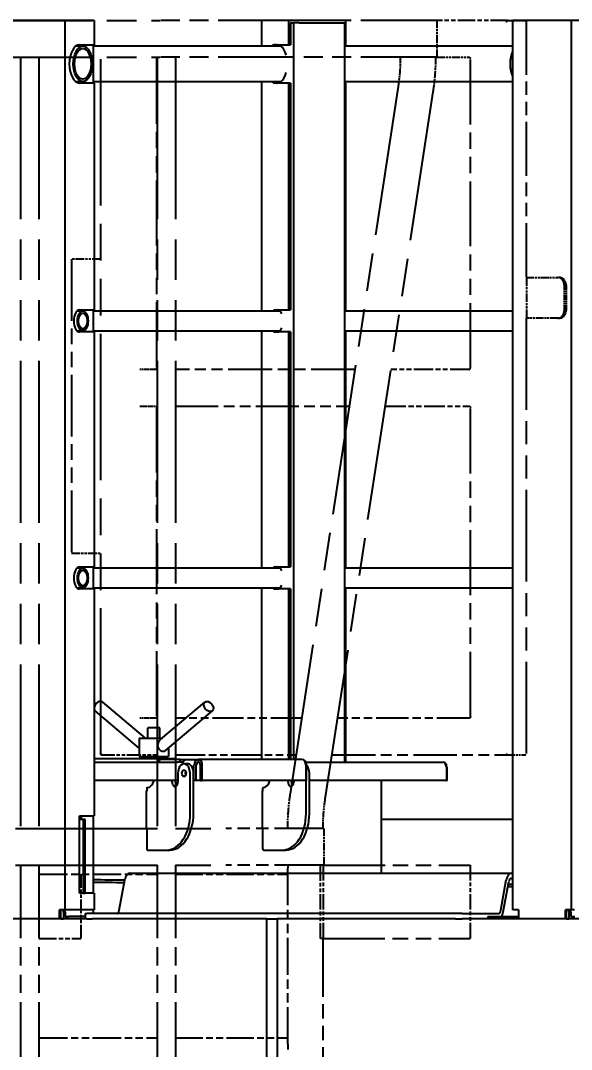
# Model space of a CAD drawing. Header units: millimetres. Extents: x 0 to 100323, y 0 to 59400.
# Drawn here: x 33194 to 33944, y 50923 to 52324 of the extents above; entities that cross this region are included whole.
import ezdxf

# ---------------------------------------------------------------- set-up
doc = ezdxf.new("R2010")
doc.units = ezdxf.units.MM
doc.header["$LTSCALE"] = 100
doc.linetypes.add('DOUBLE_DASH_CHAIN', pattern=[1.2403, 0.6614, -0.0827, 0.1654, -0.0827, 0.1654, -0.0827])
for name, color, linetype, lineweight in [('Dimension', 7, 'Continuous', 18), ('Reference', 7, 'DOUBLE_DASH_CHAIN', 25), ('Visible', 7, 'Continuous', 25)]:
    doc.layers.add(name, color=color, linetype=linetype, lineweight=lineweight)
doc.styles.add('Title', font='arial.ttf')
doc.dimstyles.new('Default - Method 2b', dxfattribs={"dimscale": 100, "dimtxt": 3, "dimasz": 2.5, "dimexe": 3, "dimexo": 0.5, "dimgap": 0.7, "dimtad": 0, "dimtoh": 1, "dimdec": 0, "dimrnd": 1e-08, "dimtxsty": 'Title', "dimcen": 0.09, "dimdle": 10, "dimclrd": 256, "dimclre": 256, "dimclrt": 7, "dimadec": 0, "dimazin": 2, "dimtfac": 0.833333, "dimtdec": 1, "dimtmove": 0, "dimatfit": 3, "dimfxl": 1, "dimtolj": 1, "dimlwd": -1, "dimlwe": -1, "dimarcsym": 0})

# ---------------------------------------------------------------- blocks, each defined once
blk = doc.blocks.new('*D43')
at = {"layer": 'Defpoints', "color": 0, "transparency": 16777216}
for p in [(45638.8, 52323.5), (47905.4, 52323.5), (29571.2, 44740.5)]:
    blk.add_point(p, dxfattribs=at)
at = {"layer": 'Dimension', "transparency": 16777216}
for p, q in [((45688.8, 52323.5), (48205.4, 52323.5)), ((47905.4, 52073.5), (47905.4, 49048.8)), ((47905.4, 44990.5), (47905.4, 48015.3)), ((29621.2, 44740.5), (48205.4, 44740.5))]:
    blk.add_line(p, q, dxfattribs=at)
for points in [[(47863.8, 52073.5), (47947.1, 52073.5), (47905.4, 52323.5)], [(47863.8, 44990.5), (47947.1, 44990.5), (47905.4, 44740.5)]]:
    blk.add_solid(points, dxfattribs=at)
at = {"layer": 'Dimension', "color": 7, "transparency": 16777216, "insert": (48058.7, 48085.3), "char_height": 300, "attachment_point": 7, "rotation": 90, "style": 'Title'}
blk.add_mtext('\\A1;7583', dxfattribs=at)

msp = doc.modelspace()

# ---------------------------------------------------------------- linework, layer by layer
at = {"layer": 'Reference', "ltscale": 2.453681}
for p, q in [((32824.5, 52323.5), (33384.2, 52323.5)), ((32824.5, 52273.5), (33384.2, 52273.5))]:
    msp.add_line(p, q, dxfattribs=at)
at = {"layer": 'Reference', "ltscale": 1.567272}
for p, q in [((33761, 52323.5), (33384.2, 52323.5)), ((33761, 52273.5), (33384.2, 52273.5))]:
    msp.add_line(p, q, dxfattribs=at)
at = {"layer": 'Reference', "ltscale": 0.158612}
for p, q in [((33761, 52323.5), (33761, 52273.5)), ((33883.1, 51973.5), (33925.8, 51973.5)), ((33925.8, 51918.5), (33883.1, 51918.5)), ((33607.1, 51223.5), (33607.1, 51173.5))]:
    msp.add_line(p, q, dxfattribs=at)
at = {"layer": 'Reference', "ltscale": 0.361202}
msp.add_line((33858.1, 52323.5), (33761, 52323.5), dxfattribs=at)
at = {"layer": 'Reference', "ltscale": 0.145915}
for p, q in [((33858.1, 52323.5), (33882.1, 52323.5)), ((33858.1, 51323.5), (33882.1, 51323.5))]:
    msp.add_line(p, q, dxfattribs=at)
at = {"layer": 'Reference', "ltscale": 1.10995}
msp.add_line((33882.4, 52323.2), (33882.4, 51973.5), dxfattribs=at)
at = {"layer": 'Reference', "ltscale": 3.33285}
for p, q in [((33194, 52273.5), (33194, 51223.5)), ((33219, 52273.5), (33219, 51223.5)), ((33380, 52273.5), (33380, 51223.5)), ((33405, 52273.5), (33405, 51223.5))]:
    msp.add_line(p, q, dxfattribs=at)
at = {"layer": 'Reference', "ltscale": 3.014493}
msp.add_line((33303.3, 51323.8), (33303.3, 52273.5), dxfattribs=at)
at = {"layer": 'Reference', "ltscale": 1.336254}
for p, q in [((33379.1, 52271.5), (33379.1, 51850.5)), ((33806.6, 51850.5), (33806.6, 52271.5)), ((33379.1, 51796.5), (33379.1, 51375.5)), ((33806.6, 51375.5), (33806.6, 51796.5))]:
    msp.add_line(p, q, dxfattribs=at)
at = {"layer": 'Reference', "ltscale": 0.164399}
msp.add_line((33761, 52273.5), (33805.2, 52273.5), dxfattribs=at)
at = {"layer": 'Reference', "ltscale": 3.104414}
for p, q in [((33561.5, 51270.6), (33708.6, 52233.7)), ((33609, 51263.3), (33756, 52226.5))]:
    msp.add_line(p, q, dxfattribs=at)
at = {"layer": 'Reference', "ltscale": 0.181125}
for p, q in [((33303.3, 51998.5), (33263.3, 51998.5)), ((33263.3, 51598.5), (33303.3, 51598.5))]:
    msp.add_line(p, q, dxfattribs=at)
at = {"layer": 'Reference', "ltscale": 1.269595}
for p, q in [((33263.3, 51998.5), (33263.3, 51598.5)), ((33606.2, 51073.5), (33806.2, 51073.5))]:
    msp.add_line(p, q, dxfattribs=at)
at = {"layer": 'Reference', "ltscale": 0.006248}
for p, q in [((33882.1, 51973.5), (33883.1, 51973.5)), ((33883.1, 51918.5), (33882.1, 51918.5))]:
    msp.add_line(p, q, dxfattribs=at)
at = {"layer": 'Reference', "ltscale": 0.174483}
msp.add_line((33883.1, 51973.5), (33883.1, 51918.5), dxfattribs=at)
at = {"layer": 'Reference', "ltscale": 0.015771}
for p, q in [((33928.4, 51973.5), (33925.8, 51973.5)), ((33925.8, 51918.5), (33928.4, 51918.5))]:
    msp.add_line(p, q, dxfattribs=at)
at = {"layer": 'Reference', "ltscale": 0.110998}
for p, q in [((33934.3, 51963.5), (33934.3, 51928.5)), ((33936.9, 51963.5), (33936.9, 51928.5))]:
    msp.add_line(p, q, dxfattribs=at)
at = {"layer": 'Reference', "ltscale": 1.887639}
msp.add_line((33882.4, 51918.5), (33882.4, 51323.8), dxfattribs=at)
at = {"layer": 'Reference', "ltscale": 0.087299}
for p, q in [((33380, 51848.5), (33356.5, 51848.5)), ((33356.5, 51798.5), (33380, 51798.5)), ((33380, 51373.5), (33356.5, 51373.5))]:
    msp.add_line(p, q, dxfattribs=at)
at = {"layer": 'Reference', "ltscale": 0.910736}
msp.add_line((33649.8, 51848.5), (33405, 51848.5), dxfattribs=at)
at = {"layer": 'Reference', "ltscale": 0.397594}
msp.add_line((33805.2, 51848.5), (33698.3, 51848.5), dxfattribs=at)
at = {"layer": 'Reference', "ltscale": 0.882324}
msp.add_line((33405, 51798.5), (33642.1, 51798.5), dxfattribs=at)
at = {"layer": 'Reference', "ltscale": 0.426006}
msp.add_line((33690.7, 51798.5), (33805.2, 51798.5), dxfattribs=at)
at = {"layer": 'Reference', "ltscale": 0.640819}
msp.add_line((33577.2, 51373.5), (33405, 51373.5), dxfattribs=at)
at = {"layer": 'Reference', "ltscale": 0.667511}
msp.add_line((33805.2, 51373.5), (33625.8, 51373.5), dxfattribs=at)
at = {"layer": 'Reference', "ltscale": 0.284101}
msp.add_line((33303.6, 51323.5), (33380, 51323.5), dxfattribs=at)
at = {"layer": 'Reference', "ltscale": 0.612406}
msp.add_line((33405, 51323.5), (33569.6, 51323.5), dxfattribs=at)
at = {"layer": 'Reference', "ltscale": 0.892726}
msp.add_line((33618.2, 51323.5), (33858.1, 51323.5), dxfattribs=at)
at = {"layer": 'Reference', "ltscale": 2.925437}
for p, q in [((32824.4, 51223.5), (33473.4, 51223.5)), ((32824.4, 51173.5), (33473.4, 51173.5))]:
    msp.add_line(p, q, dxfattribs=at)
at = {"layer": 'Reference', "ltscale": 1.015527}
for p, q in [((33607.1, 51223.5), (33473.4, 51223.5)), ((33607.1, 51173.5), (33473.4, 51173.5))]:
    msp.add_line(p, q, dxfattribs=at)
at = {"layer": 'Reference', "ltscale": 1.503695}
for p, q in [((33194, 51173.5), (33194, 50699.8)), ((33219, 51173.5), (33219, 50699.8)), ((33380, 51173.5), (33380, 50699.8)), ((33405, 51173.5), (33405, 50699.8))]:
    msp.add_line(p, q, dxfattribs=at)
at = {"layer": 'Reference', "ltscale": 0.763304}
msp.add_line((33557.9, 50929.5), (33557.9, 51170), dxfattribs=at)
at = {"layer": 'Reference', "ltscale": 0.317324}
for p, q in [((33602.7, 51073.5), (33602.7, 51173.5)), ((33606.2, 51173.5), (33606.2, 51073.5)), ((33806.2, 51173.5), (33806.2, 51073.5))]:
    msp.add_line(p, q, dxfattribs=at)
at = {"layer": 'Reference', "ltscale": 1.263979}
msp.add_line((33607.1, 51173.5), (33806.2, 51173.5), dxfattribs=at)
at = {"layer": 'Reference', "ltscale": 0.589819}
for p, q in [((33219, 51161), (33380, 51161)), ((33219, 50938.5), (33380, 50938.5))]:
    msp.add_line(p, q, dxfattribs=at)
at = {"layer": 'Reference', "ltscale": 0.277646}
msp.add_line((33276.2, 51161), (33276.2, 51073.5), dxfattribs=at)
at = {"layer": 'Reference', "ltscale": 0.560489}
for p, q in [((33405, 51161), (33557.9, 51161)), ((33405, 50938.5), (33557.9, 50938.5))]:
    msp.add_line(p, q, dxfattribs=at)
at = {"layer": 'Reference', "ltscale": 0.362611}
msp.add_line((33219, 51073.5), (33276.2, 51073.5), dxfattribs=at)
at = {"layer": 'Reference', "ltscale": 0.012597}
msp.add_line((33606.2, 51073.5), (33602.7, 51073.5), dxfattribs=at)
at = {"layer": 'Reference', "ltscale": 1.186272}
msp.add_line((33605.9, 50699.8), (33605.9, 51073.5), dxfattribs=at)
at = {"layer": 'Reference', "ltscale": 0.012026}
for centre, major_axis, start_param, end_param in [((33856.4, 52321.5), (-1.93, -1.93), 3.416132, 4.986928), ((33305.3, 51325.5), (1.93, 1.93), 1.845336, 3.416132), ((33856.4, 51325.5), (-1.93, 1.93), 1.296257, 2.867053)]:
    msp.add_ellipse(centre, major_axis=major_axis, ratio=0.281652, start_param=start_param, end_param=end_param, dxfattribs=at)
at = {"layer": 'Reference', "ltscale": 0.003544}
for centre, major_axis in [((33880.4, 52321.5), (1.93, 1.93)), ((33880.4, 51325.5), (1.93, -1.93))]:
    msp.add_ellipse(centre, major_axis=major_axis, ratio=0.281652, start_param=6.008646, end_param=6.557725, dxfattribs=at)
at = {"layer": 'Reference', "ltscale": 0.049761}
for centre, major_axis, start_param, end_param in [((33925.8, 51963.5), (0, 10), 4.712389, 6.283185), ((33928.4, 51963.5), (0, 10), 4.712389, 6.283185), ((33925.8, 51928.5), (0, -10), 0, 1.570796), ((33928.4, 51928.5), (0, -10), 0, 1.570796)]:
    msp.add_ellipse(centre, major_axis=major_axis, ratio=0.853006, start_param=start_param, end_param=end_param, dxfattribs=at)
at = {"layer": 'Reference', "ltscale": 0.007904}
for points, knots in [([(33380, 52273.4), (33379.9, 52273.3), (33379.9, 52273.3), (33379.7, 52273.1), (33379.6, 52273), (33379.4, 52272.7), (33379.3, 52272.5), (33379.2, 52272.2), (33379.1, 52272), (33379.1, 52271.7), (33379.1, 52271.6), (33379.1, 52271.5)], [0.469222, 0.469222, 0.469222, 0.469222, 0.628319, 0.628319, 0.93852, 0.93852, 1.20892, 1.20892, 1.468501, 1.468501, 1.570796, 1.570796, 1.570796, 1.570796]), ([(33379.1, 51850.5), (33379.1, 51850.3), (33379.1, 51850.1), (33379.2, 51849.8), (33379.3, 51849.6), (33379.4, 51849.3), (33379.5, 51849.1), (33379.7, 51848.9), (33379.8, 51848.8), (33380, 51848.7), (33380, 51848.7), (33380, 51848.7)], [1.570796, 1.570796, 1.570796, 1.570796, 1.827349, 1.827349, 2.085256, 2.085256, 2.34939, 2.34939, 2.633031, 2.633031, 2.672371, 2.672371, 2.672371, 2.672371]), ([(33380, 51798.4), (33379.9, 51798.3), (33379.9, 51798.3), (33379.7, 51798.1), (33379.6, 51798), (33379.4, 51797.7), (33379.3, 51797.5), (33379.2, 51797.2), (33379.1, 51797), (33379.1, 51796.7), (33379.1, 51796.6), (33379.1, 51796.5)], [0.469222, 0.469222, 0.469222, 0.469222, 0.628319, 0.628319, 0.93852, 0.93852, 1.20892, 1.20892, 1.468501, 1.468501, 1.570796, 1.570796, 1.570796, 1.570796]), ([(33379.1, 51375.5), (33379.1, 51375.3), (33379.1, 51375.1), (33379.2, 51374.8), (33379.3, 51374.6), (33379.4, 51374.3), (33379.5, 51374.1), (33379.7, 51373.9), (33379.8, 51373.8), (33380, 51373.7), (33380, 51373.7), (33380, 51373.7)], [1.570796, 1.570796, 1.570796, 1.570796, 1.827349, 1.827349, 2.085256, 2.085256, 2.34939, 2.34939, 2.633031, 2.633031, 2.672371, 2.672371, 2.672371, 2.672371])]:
    msp.add_open_spline(points, degree=3, knots=knots, dxfattribs=at)
at = {"layer": 'Reference', "ltscale": 0.126874}
for points, knots in [([(33708.6, 52233.7), (33709, 52236.4), (33709.3, 52239), (33710, 52244.3), (33710.3, 52246.9), (33710.8, 52252.2), (33711, 52254.9), (33711.3, 52260.2), (33711.4, 52262.9), (33711.6, 52268.2), (33711.6, 52270.9), (33711.6, 52273.5)], [6.1086524, 6.1086524, 6.1086524, 6.1086524, 6.143559, 6.143559, 6.1784656, 6.1784656, 6.2133721, 6.2133721, 6.2482787, 6.2482787, 6.2831853, 6.2831853, 6.2831853, 6.2831853]), ([(33605.9, 51223.5), (33605.9, 51226.2), (33606, 51228.9), (33606.1, 51234.2), (33606.3, 51236.9), (33606.6, 51242.2), (33606.8, 51244.8), (33607.3, 51250.1), (33607.6, 51252.8), (33608.2, 51258.1), (33608.6, 51260.7), (33609, 51263.3)], [3.1415927, 3.1415927, 3.1415927, 3.1415927, 3.1764992, 3.1764992, 3.2114058, 3.2114058, 3.2463124, 3.2463124, 3.281219, 3.281219, 3.3161256, 3.3161256, 3.3161256, 3.3161256])]:
    msp.add_open_spline(points, degree=3, knots=knots, dxfattribs=at)
at = {"layer": 'Reference', "ltscale": 0.149933}
for points, knots in [([(33756, 52226.5), (33756.5, 52229.6), (33756.9, 52232.7), (33757.7, 52239), (33758, 52242.1), (33758.6, 52248.4), (33758.8, 52251.5), (33759.2, 52257.8), (33759.4, 52260.9), (33759.6, 52267.2), (33759.6, 52270.4), (33759.6, 52273.5)], [6.1086524, 6.1086524, 6.1086524, 6.1086524, 6.143559, 6.143559, 6.1784656, 6.1784656, 6.2133721, 6.2133721, 6.2482787, 6.2482787, 6.2831853, 6.2831853, 6.2831853, 6.2831853]), ([(33557.9, 51223.5), (33557.9, 51226.7), (33558, 51229.8), (33558.2, 51236.1), (33558.3, 51239.3), (33558.7, 51245.6), (33558.9, 51248.7), (33559.5, 51255), (33559.8, 51258.1), (33560.6, 51264.3), (33561, 51267.5), (33561.5, 51270.6)], [3.1415927, 3.1415927, 3.1415927, 3.1415927, 3.1764992, 3.1764992, 3.2114058, 3.2114058, 3.2463124, 3.2463124, 3.281219, 3.281219, 3.3161256, 3.3161256, 3.3161256, 3.3161256])]:
    msp.add_open_spline(points, degree=3, knots=knots, dxfattribs=at)
at = {"layer": 'Reference', "ltscale": 0.011375}
for points, knots in [([(33805.2, 52273.5), (33805.3, 52273.5), (33805.4, 52273.5), (33805.7, 52273.4), (33805.8, 52273.3), (33806, 52273.1), (33806.1, 52273), (33806.3, 52272.7), (33806.4, 52272.5), (33806.5, 52272.2), (33806.6, 52272), (33806.6, 52271.7), (33806.6, 52271.6), (33806.6, 52271.5)], [0, 0, 0, 0, 0.314159, 0.314159, 0.628319, 0.628319, 0.93852, 0.93852, 1.20892, 1.20892, 1.468501, 1.468501, 1.570796, 1.570796, 1.570796, 1.570796]), ([(33805.2, 51848.5), (33805.3, 51848.5), (33805.4, 51848.5), (33805.7, 51848.6), (33805.8, 51848.7), (33806, 51848.9), (33806.1, 51849.1), (33806.3, 51849.4), (33806.4, 51849.5), (33806.5, 51849.9), (33806.6, 51850.1), (33806.6, 51850.4), (33806.6, 51850.5), (33806.6, 51850.5)], [3.141593, 3.141593, 3.141593, 3.141593, 3.455752, 3.455752, 3.769911, 3.769911, 4.080113, 4.080113, 4.350512, 4.350512, 4.610094, 4.610094, 4.712389, 4.712389, 4.712389, 4.712389]), ([(33805.2, 51798.5), (33805.3, 51798.5), (33805.4, 51798.5), (33805.7, 51798.4), (33805.8, 51798.3), (33806, 51798.1), (33806.1, 51798), (33806.3, 51797.7), (33806.4, 51797.5), (33806.5, 51797.2), (33806.6, 51797), (33806.6, 51796.7), (33806.6, 51796.6), (33806.6, 51796.5)], [0, 0, 0, 0, 0.314159, 0.314159, 0.628319, 0.628319, 0.93852, 0.93852, 1.20892, 1.20892, 1.468501, 1.468501, 1.570796, 1.570796, 1.570796, 1.570796]), ([(33806.6, 51375.5), (33806.6, 51375.3), (33806.6, 51375.1), (33806.5, 51374.8), (33806.4, 51374.6), (33806.3, 51374.3), (33806.2, 51374.1), (33806, 51373.9), (33805.9, 51373.8), (33805.6, 51373.6), (33805.5, 51373.6), (33805.3, 51373.5), (33805.3, 51373.5), (33805.2, 51373.5)], [1.570796, 1.570796, 1.570796, 1.570796, 1.827349, 1.827349, 2.085256, 2.085256, 2.34939, 2.34939, 2.633031, 2.633031, 2.94719, 2.94719, 3.141593, 3.141593, 3.141593, 3.141593])]:
    msp.add_open_spline(points, degree=3, knots=knots, dxfattribs=at)
at = {"layer": 'Reference', "ltscale": 0.011212}
msp.add_open_spline([(33557.9, 51173.5), (33557.9, 51172.7), (33557.9, 51171.9), (33557.9, 51170.7), (33557.9, 51170.4), (33557.9, 51170)], degree=3, knots=[3.8515697, 3.8515697, 3.8515697, 3.8515697, 4.0926893, 4.0926893, 4.197898, 4.197898, 4.197898, 4.197898], dxfattribs=at)
at = {"layer": 'Reference', "ltscale": 0.022524}
msp.add_open_spline([(33557.9, 50929.5), (33557.9, 50929.2), (33557.9, 50928.8), (33557.9, 50927.7), (33557.9, 50926.8), (33557.9, 50925.2), (33557.9, 50924.4), (33557.9, 50923.2), (33557.9, 50922.9), (33557.9, 50922.5)], degree=3, knots=[3.5052413, 3.5052413, 3.5052413, 3.5052413, 3.61045, 3.61045, 3.8515697, 3.8515697, 4.0926893, 4.0926893, 4.197898, 4.197898, 4.197898, 4.197898], dxfattribs=at)
at = {"layer": 'Visible'}
for p, q in [((33254.8, 52323.5), (33179.1, 52323.5)), ((33294.3, 52323.5), (33254.8, 52323.5)), ((33254.8, 51112.5), (33254.8, 52323.5)), ((33294.3, 52323.5), (33294.3, 52290.5)), ((33559, 52323.5), (33522.6, 52323.5)), ((33522.6, 52288.7), (33522.6, 52323.5)), ((33637, 52323.5), (33559, 52323.5)), ((33559, 52323.5), (33559, 52290.5)), ((33561.6, 52320.5), (33561.6, 52290.5)), ((33563.4, 52320.5), (33561.6, 52320.5)), ((33563.4, 52320.5), (33565.8, 52320.5)), ((33565.8, 52320.5), (33565.8, 51317.5)), ((33573.6, 52320.5), (33565.8, 52320.5)), ((33573.6, 52320.5), (33627.4, 52320.5)), ((33627.4, 52320.5), (33635.2, 52320.5)), ((33635.2, 52320.5), (33635.2, 51313.5)), ((33637, 52290.5), (33637, 52323.5)), ((33944.2, 52323.5), (33864.2, 52323.5)), ((33864.2, 51112.5), (33864.2, 52323.5)), ((33977.6, 52323.5), (33944.2, 52323.5)), ((33944.2, 51112.5), (33944.2, 52323.5)), ((33278.8, 52288.7), (33269.3, 52288.7)), ((33272.2, 52288.7), (33271.2, 52289.8)), ((33273.1, 52290.4), (33274.8, 52288.7)), ((33274.5, 52290.5), (33294.3, 52290.5)), ((33292.8, 52290.5), (33292.8, 52238.5)), ((33549.2, 52288.7), (33292.8, 52288.7)), ((33540.8, 52290.5), (33559, 52290.5)), ((33547.6, 52290.5), (33550.6, 52287)), ((33559, 52290.5), (33561.6, 52290.5)), ((33635.2, 52290.5), (33637, 52290.5)), ((33864.2, 52288.7), (33635.2, 52288.7)), ((33269.3, 52240.4), (33278.8, 52240.4)), ((33294.3, 52238.5), (33274.5, 52238.5)), ((33292.8, 52240.4), (33548.9, 52240.4)), ((33294.3, 52238.5), (33294.3, 51929.5)), ((33522.6, 51928), (33522.6, 52240.4)), ((33559, 52238.5), (33540.8, 52238.5)), ((33559, 52238.5), (33559, 51929.5)), ((33561.6, 52238.5), (33559, 52238.5)), ((33561.6, 52238.5), (33561.6, 51929.5)), ((33635.2, 52240.4), (33864.2, 52240.4)), ((33637, 52238.5), (33635.2, 52238.5)), ((33637, 51929.5), (33637, 52238.5)), ((33278.8, 51928), (33270.9, 51928)), ((33272.1, 51928.8), (33272.9, 51928)), ((33274.5, 51929.5), (33294.3, 51929.5)), ((33292.8, 51929.5), (33292.8, 51899.5)), ((33547.5, 51928), (33292.8, 51928)), ((33540.8, 51929.5), (33559, 51929.5)), ((33546.1, 51929.5), (33547.9, 51927.5)), ((33559, 51929.5), (33561.6, 51929.5)), ((33635.2, 51929.5), (33637, 51929.5)), ((33864.2, 51928), (33635.2, 51928)), ((33270.9, 51901.1), (33278.8, 51901.1)), ((33294.3, 51899.5), (33274.5, 51899.5)), ((33292.8, 51901.1), (33547.4, 51901.1)), ((33294.3, 51899.5), (33294.3, 51579.5)), ((33522.6, 51578), (33522.6, 51901.1)), ((33559, 51899.5), (33540.8, 51899.5)), ((33559, 51899.5), (33559, 51579.5)), ((33561.6, 51899.5), (33559, 51899.5)), ((33561.6, 51899.5), (33561.6, 51579.5)), ((33635.2, 51901.1), (33864.2, 51901.1)), ((33637, 51899.5), (33635.2, 51899.5)), ((33637, 51579.5), (33637, 51899.5)), ((33278.8, 51578), (33270.9, 51578)), ((33272.1, 51578.8), (33272.9, 51578)), ((33274.5, 51579.5), (33294.3, 51579.5)), ((33292.8, 51579.5), (33292.8, 51549.5)), ((33547.5, 51578), (33292.8, 51578)), ((33540.8, 51579.5), (33559, 51579.5)), ((33546.1, 51579.5), (33547.9, 51577.5)), ((33559, 51579.5), (33561.6, 51579.5)), ((33635.2, 51579.5), (33637, 51579.5)), ((33864.2, 51578), (33635.2, 51578)), ((33270.9, 51551.1), (33278.8, 51551.1)), ((33294.3, 51549.5), (33274.5, 51549.5)), ((33292.8, 51551.1), (33547.4, 51551.1)), ((33294.3, 51549.5), (33294.3, 51240.5)), ((33522.6, 51317.5), (33522.6, 51551.1)), ((33559, 51549.5), (33540.8, 51549.5)), ((33559, 51549.5), (33559, 51317.5)), ((33561.6, 51549.5), (33559, 51549.5)), ((33561.6, 51549.5), (33561.6, 51317.5)), ((33635.2, 51551.1), (33864.2, 51551.1)), ((33637, 51549.5), (33635.2, 51549.5)), ((33637, 51313.5), (33637, 51549.5)), ((33364.1, 51346.5), (33305.9, 51395.6)), ((33385, 51345), (33445, 51395.6)), ((33355.5, 51332.9), (33295.6, 51383.4)), ((33391.1, 51329.2), (33455.3, 51383.4)), ((33383.5, 51360.5), (33367.5, 51360.5)), ((33367.5, 51346.5), (33367.5, 51360.5)), ((33383.5, 51346.5), (33383.5, 51360.5)), ((33355.5, 51346.5), (33386.8, 51346.5)), ((33355.5, 51346.5), (33355.5, 51321.5)), ((33395.5, 51332.9), (33395.5, 51321.5)), ((33355.5, 51321.5), (33395.5, 51321.5)), ((33360.5, 51318.5), (33360.5, 51321.5)), ((33390.5, 51318.5), (33390.5, 51321.5)), ((33294.3, 51318.5), (33403.8, 51318.5)), ((33294.3, 51313.5), (33407.7, 51313.5)), ((33382.9, 51317.5), (33385.2, 51317.5)), ((33382.9, 51313.5), (33382.9, 51317.5)), ((33411.6, 51317.5), (33385.2, 51317.5)), ((33405.6, 51318.5), (33403.8, 51318.5)), ((33405.6, 51317.5), (33405.6, 51318.5)), ((33411.6, 51313.5), (33407.7, 51313.5)), ((33411.6, 51317.5), (33419.2, 51317.5)), ((33411.6, 51313.5), (33411.6, 51317.5)), ((33415, 51313.5), (33411.6, 51313.5)), ((33421.2, 51311.5), (33416.6, 51311.5)), ((33419.2, 51317.4), (33419.2, 51317.5)), ((33419.2, 51317.5), (33420.3, 51317.5)), ((33420.3, 51317.5), (33436.4, 51317.5)), ((33430.2, 51288.5), (33430.2, 51309.5)), ((33433.3, 51288.5), (33433.3, 51309.5)), ((33577.3, 51317.5), (33436.4, 51317.5)), ((33436.4, 51317.5), (33436.4, 51313.5)), ((33438.9, 51288.5), (33438.9, 51309.5)), ((33441.5, 51288.5), (33441.5, 51309.5)), ((33582.5, 51309.5), (33582.5, 51288.5)), ((33582.6, 51313.5), (33769.7, 51313.5)), ((33583.4, 51288.5), (33583.4, 51309.5)), ((33773.5, 51307.5), (33774.2, 51307.5)), ((33774.2, 51307.5), (33774.2, 51288.5)), ((33774.2, 51307.5), (33774.8, 51307.5)), ((33774.8, 51288.5), (33774.8, 51307.5)), ((33408.3, 51298.5), (33408.3, 51286.5)), ((33425, 51244), (33425, 51298.5)), ((33429.6, 51244), (33429.6, 51298.5)), ((33587.4, 51244), (33587.4, 51298.5)), ((33408.3, 51288.5), (33294.3, 51288.5)), ((33365.9, 51278.1), (33365.9, 51274)), ((33400.6, 51286.5), (33400.6, 51288.5)), ((33405.2, 51286.5), (33405.2, 51288.5)), ((33429.6, 51288.5), (33430.2, 51288.5)), ((33433.3, 51288.5), (33430.2, 51288.5)), ((33438.9, 51288.5), (33433.3, 51288.5)), ((33438.9, 51288.5), (33441.5, 51288.5)), ((33582.5, 51288.5), (33441.5, 51288.5)), ((33523.7, 51278.1), (33523.7, 51274)), ((33558.4, 51286.5), (33558.4, 51288.5)), ((33563, 51286.5), (33563, 51288.5)), ((33566.1, 51288.5), (33566.1, 51286.5)), ((33582.5, 51288.5), (33583.4, 51288.5)), ((33582.8, 51244), (33582.8, 51288.5)), ((33774.2, 51288.5), (33587.4, 51288.5)), ((33684.9, 51288.5), (33684.9, 51162.5)), ((33774.2, 51288.5), (33774.8, 51288.5)), ((33365.7, 51223.5), (33365.7, 51274.5)), ((33365.7, 51274.5), (33365.9, 51274.5)), ((33365.9, 51274), (33365.7, 51274)), ((33523.5, 51223.5), (33523.5, 51274.5)), ((33523.5, 51274.5), (33523.7, 51274.5)), ((33523.7, 51274), (33523.5, 51274)), ((33274.3, 51135.5), (33274.3, 51240.5)), ((33274.3, 51240.5), (33294.3, 51240.5)), ((33279.1, 51235.5), (33274.3, 51235.5)), ((33276.6, 51240.5), (33276.6, 51235.5)), ((33279.1, 51235.5), (33279.1, 51135.5)), ((33281.8, 51235.5), (33279.1, 51235.5)), ((33281.8, 51135.5), (33281.8, 51235.5)), ((33292.8, 51240.5), (33292.8, 51135.5)), ((33864.2, 51235.5), (33684.9, 51235.5)), ((33365.7, 51224), (33365.9, 51224)), ((33365.9, 51223.5), (33365.7, 51223.5)), ((33365.9, 51224), (33365.9, 51196)), ((33523.5, 51224), (33523.7, 51224)), ((33523.7, 51223.5), (33523.5, 51223.5)), ((33523.7, 51224), (33523.7, 51196)), ((33367.1, 51194), (33392.9, 51194)), ((33392.9, 51194), (33397.4, 51194)), ((33524.9, 51194), (33550.7, 51194)), ((33550.7, 51194), (33555.3, 51194)), ((33328.4, 51112.1), (33335.9, 51153.3)), ((33342.5, 51162.5), (33862.1, 51162.5)), ((33848, 51112.1), (33855.5, 51153.3)), ((33851.3, 51109.7), (33858.8, 51150.9)), ((33862.1, 51162.5), (33864.2, 51162.5)), ((33862.1, 51155.5), (33864.2, 51155.5)), ((33274.9, 51135.5), (33274.3, 51135.5)), ((33279.1, 51135.5), (33274.9, 51135.5)), ((33279.1, 51135.5), (33281.8, 51135.5)), ((33294.3, 51135.5), (33281.8, 51135.5)), ((33294.3, 51135.5), (33294.3, 51112.5)), ((33254.8, 51112.5), (33247.2, 51112.5)), ((33247.2, 51100.5), (33247.2, 51112.5)), ((33248.8, 51100.5), (33248.8, 51112.5)), ((33252.4, 51109.5), (33252.4, 51112.5)), ((33252.4, 51109.5), (33252.4, 51100.5)), ((33259.6, 51112.5), (33254.8, 51112.5)), ((33254.9, 51109.5), (33254.9, 51112.5)), ((33254.9, 51109.5), (33254.9, 51103.5)), ((33294.3, 51112.5), (33259.6, 51112.5)), ((33292.8, 51112.5), (33292.8, 51107.5)), ((33872.2, 51112.5), (33864.2, 51112.5)), ((33872.2, 51112.5), (33872.2, 51100.5)), ((33944.2, 51112.5), (33936.2, 51112.5)), ((33936.2, 51100.5), (33936.2, 51112.5)), ((33937.6, 51100.5), (33937.6, 51112.5)), ((33940.8, 51109.5), (33940.8, 51112.5)), ((33940.8, 51109.5), (33940.8, 51100.5)), ((33943.4, 51109.5), (33943.4, 51112.5)), ((33943.4, 51109.5), (33943.4, 51103.5)), ((33948.3, 51112.5), (33944.2, 51112.5)), ((33282.9, 51100.5), (33137.3, 51100.5)), ((33248.8, 51100.5), (33252.4, 51100.5)), ((33254.9, 51103.5), (33259.9, 51103.5)), ((33281.8, 51103.5), (33259.9, 51103.5)), ((33281.8, 51107.5), (33284.3, 51107.5)), ((33281.8, 51107.5), (33281.8, 51100.5)), ((33284.3, 51100.5), (33282.9, 51100.5)), ((33795.3, 51107.5), (33284.3, 51107.5)), ((33284.3, 51100.5), (33291.7, 51100.5)), ((33529.5, 51100.5), (33291.7, 51100.5)), ((33529.5, 50800.5), (33529.5, 51100.5)), ((33529.5, 51100.5), (33532, 51100.5)), ((33532, 51100.5), (33543.4, 51100.5)), ((33543.4, 51100.5), (33543.4, 50800.5)), ((33786.3, 51100.5), (33543.4, 51100.5)), ((33786.3, 51100.5), (33795.3, 51100.5)), ((33795.3, 51107.5), (33802.1, 51107.5)), ((33797.3, 51100.5), (33795.3, 51100.5)), ((36188.3, 51100.5), (33797.3, 51100.5)), ((33802.1, 51107.5), (33844.7, 51107.5)), ((33830.5, 51103.5), (33866.9, 51103.5)), ((33830.5, 51103.5), (33830.5, 51100.5)), ((33866.9, 51103.5), (33872.2, 51103.5)), ((33937.6, 51100.5), (33940.8, 51100.5)), ((33943.4, 51103.5), (33948.8, 51103.5))]:
    msp.add_line(p, q, dxfattribs=at)
for centre, major_axis, ratio, start_param, end_param in [((33274.5, 52264.5), (0, -26), 0.541764, 3.141593, 6.283185), ((33540.8, 52264.5), (0, 26), 0.499278, 0, 0.37951), ((33543.4, 52264.5), (0, 26), 0.499278, 0, 0.37951), ((33544.1, 52264.5), (0, -26), 0.499278, 2.043691, 2.617994), ((33872, 52264.5), (0, 24.2), 0.463086, 0.780994, 2.360598), ((33544.1, 52264.5), (0, -26), 0.499278, 5.903675, 7.381087), ((33266.7, 52264.5), (0, -26), 0.541764, 0.280826, 0.37951), ((33269.2, 52264.5), (0, -26), 0.541764, 0.18876, 0.37951), ((33540.8, 52264.5), (0, -26), 0.499278, 5.903675, 6.283185), ((33543.4, 52264.5), (0, -26), 0.499278, 5.903675, 6.283185), ((33546.7, 52264.5), (0, -26), 0.499278, 5.903675, 6.182899), ((33274.5, 51914.5), (0, -15), 0.541764, 3.141593, 6.283185), ((33540.8, 51914.5), (0, 15), 0.499278, 0, 0.458615), ((33543.4, 51914.5), (0, 15), 0.499278, 0, 0.458615), ((33544.1, 51914.5), (0, -15), 0.499278, 2.262432, 2.617994), ((33269.2, 51914.5), (0, -15), 0.541764, 0.331271, 0.458615), ((33540.8, 51914.5), (0, -15), 0.499278, 5.824571, 6.283185), ((33543.4, 51914.5), (0, -15), 0.499278, 5.824571, 6.283185), ((33544.1, 51914.5), (0, -15), 0.499278, 5.824571, 7.162346), ((33546.7, 51914.5), (0, -15), 0.499278, 5.824571, 6.108763), ((33274.5, 51564.5), (0, -15), 0.541764, 3.141593, 6.283185), ((33540.8, 51564.5), (0, 15), 0.499278, 0, 0.458615), ((33543.4, 51564.5), (0, 15), 0.499278, 0, 0.458615), ((33544.1, 51564.5), (0, -15), 0.499278, 2.262432, 2.617994), ((33269.2, 51564.5), (0, -15), 0.541764, 0.331271, 0.458615), ((33540.8, 51564.5), (0, -15), 0.499278, 5.824571, 6.283185), ((33543.4, 51564.5), (0, -15), 0.499278, 5.824571, 6.283185), ((33544.1, 51564.5), (0, -15), 0.499278, 5.824571, 7.162346), ((33546.7, 51564.5), (0, -15), 0.499278, 5.824571, 6.108763), ((33300.8, 51389.5), (5.16, 6.11), 0.673411, 0, 2.267163), ((33300.8, 51389.5), (-5.16, -6.11), 0.673411, 5.810256, 6.283185), ((33416.6, 51298.5), (0, 13), 0.642788, 4.712389, 7.853982), ((33420.3, 51309.5), (0, 8), 0.766044, 0, 1.38652), ((33421.2, 51298.5), (0, 13), 0.642788, 4.712389, 6.283185), ((33436.4, 51309.5), (0, 8), 0.766044, 0, 1.570796), ((33436.4, 51309.5), (0, 4), 0.766044, 0, 1.570796), ((33436.4, 51309.5), (0, 8), 0.642788, 4.712389, 6.283185), ((33436.4, 51309.5), (0, 4), 0.642788, 4.712389, 6.283185), ((33577.3, 51309.5), (0, 8), 0.642788, 4.712389, 6.283185), ((33577.3, 51309.5), (0, 8), 0.766044, 4.712389, 6.283185), ((33579, 51298.5), (0, 13), 0.642788, 4.712389, 5.728273), ((33769.7, 51307.5), (0, 6), 0.642788, 4.712389, 6.283185), ((33769.7, 51307.5), (0, 6), 0.766044, 4.712389, 6.283185), ((33421.2, 51298.5), (0, 4.5), 0.642788, 0.918188, 2.223405), ((33421.2, 51298.5), (0, -4.5), 0.642788, 4.05978, 5.364998), ((33366.5, 51278.1), (0, 1), 0.642788, 0.05408, 1.570796), ((33365.9, 51296.5), (0, -17.5), 0.642788, 0.05408, 1.096016), ((33404.4, 51286.5), (0, -6), 0.642788, 4.712389, 7.853982), ((33409, 51286.5), (0, 6), 0.642788, 1.570796, 2.503236), ((33524.3, 51278.1), (0, 1), 0.642788, 0.05408, 1.570796), ((33523.7, 51296.5), (0, -17.5), 0.642788, 0.05408, 1.096016), ((33562.2, 51286.5), (0, -6), 0.642788, 4.712389, 7.853982), ((33566.8, 51286.5), (0, 6), 0.642788, 1.570796, 2.503236), ((33392.9, 51244), (0, -50), 0.642788, 0, 1.570796), ((33397.4, 51244), (0, -50), 0.642788, 0, 1.570796), ((33550.7, 51244), (0, -50), 0.642788, 0, 1.570796), ((33555.3, 51244), (0, -50), 0.642788, 0, 1.570796), ((33367.1, 51196), (0, -2), 0.642788, 4.712389, 6.283185), ((33524.9, 51196), (0, -2), 0.642788, 4.712389, 6.283185), ((37609.3, 51221.1), (-7837.1, 26.4), 0.012504, 0.987554, 0.994126), ((33342.5, 51148.5), (0, 14), 0.5, 0, 1.22173), ((33862.1, 51148.5), (0, 14), 0.5, 0, 1.22173), ((33862.1, 51148.5), (0, 7), 0.5, 0, 1.22173), ((37609.3, 51220.6), (-8037.1, 27.1), 0.012504, 1.003887, 1.010138), ((37609.3, 51220.6), (-8037.1, 27.1), 0.012504, 1.085181, 1.086103), ((37609.3, 51221.1), (-7837.1, 26.4), 0.012504, 1.07175, 1.072615), ((33325.1, 51114.5), (0, -7), 0.5, 0, 1.22173), ((33844.7, 51114.5), (0, -7), 0.5, 0, 1.22173), ((33844.7, 51114.5), (0, 14), 0.5, 3.808539, 4.363323)]:
    msp.add_ellipse(centre, major_axis=major_axis, ratio=ratio, start_param=start_param, end_param=end_param, dxfattribs=at)
for centre, major_axis, ratio in [((33278.8, 52264.5), (0, 24.1), 0.536549), ((33278.8, 52264.5), (0, 20.9), 0.536549), ((33278.8, 51914.5), (0, 13.4), 0.536549), ((33278.8, 51914.5), (0, 10.8), 0.536549), ((33278.8, 51564.5), (0, 13.4), 0.536549), ((33278.8, 51564.5), (0, 10.8), 0.536549), ((33450.1, 51389.5), (5.16, -6.11), 0.673411), ((33416.6, 51298.5), (0, -4.5), 0.642788)]:
    msp.add_ellipse(centre, major_axis=major_axis, ratio=ratio, dxfattribs=at)
for points, knots in [([(33381.1, 51336.4), (33381.1, 51337.6), (33381.3, 51338.9), (33382.2, 51341.3), (33382.8, 51342.4), (33383.9, 51343.9), (33384.4, 51344.5), (33385, 51345)], [0, 0, 0, 0, 0.3565839, 0.3565839, 0.7131678, 0.7131678, 0.9503671, 0.9503671, 0.9503671, 0.9503671]), ([(33391.1, 51329.2), (33390.9, 51329.1), (33390.7, 51328.9), (33389.8, 51328.4), (33389.1, 51328.2), (33387.5, 51328.2), (33386.7, 51328.4), (33385, 51329.2), (33384.2, 51329.8), (33382.8, 51331.2), (33382.1, 51332.1), (33381.3, 51334.2), (33381.1, 51335.4), (33381.1, 51336.4)], [3.584733, 3.584733, 3.584733, 3.584733, 3.679571, 3.679571, 3.980005, 3.980005, 4.280438, 4.280438, 4.580872, 4.580872, 4.902823, 4.902823, 5.224774, 5.224774, 5.224774, 5.224774])]:
    msp.add_open_spline(points, degree=3, knots=knots, dxfattribs=at)

# ---------------------------------------------------------------- dimensions: what is measured, and where the dimension line sits
at = {"layer": 'Dimension'}
dim = msp.add_linear_dim(base=(47905.4, 52323.5), p1=(29571.2, 44740.5), p2=(45638.8, 52323.5), angle=270, dimstyle='Default - Method 2b', override={"dimgap": 0.7, "dimtoh": 0, "dimdec": 0, "dimtol": 0, "dimlim": 0, "dimtp": 0, "dimtm": 0, "dimtdec": 1, "dimtofl": 0, "dimatfit": 1}, dxfattribs=at)
dim.commit()
dim.dimension.update_dxf_attribs({"geometry": '*D43', "text_midpoint": (47905.4, 48532), "dimtype": 160})

doc.saveas('drawing.dxf')
